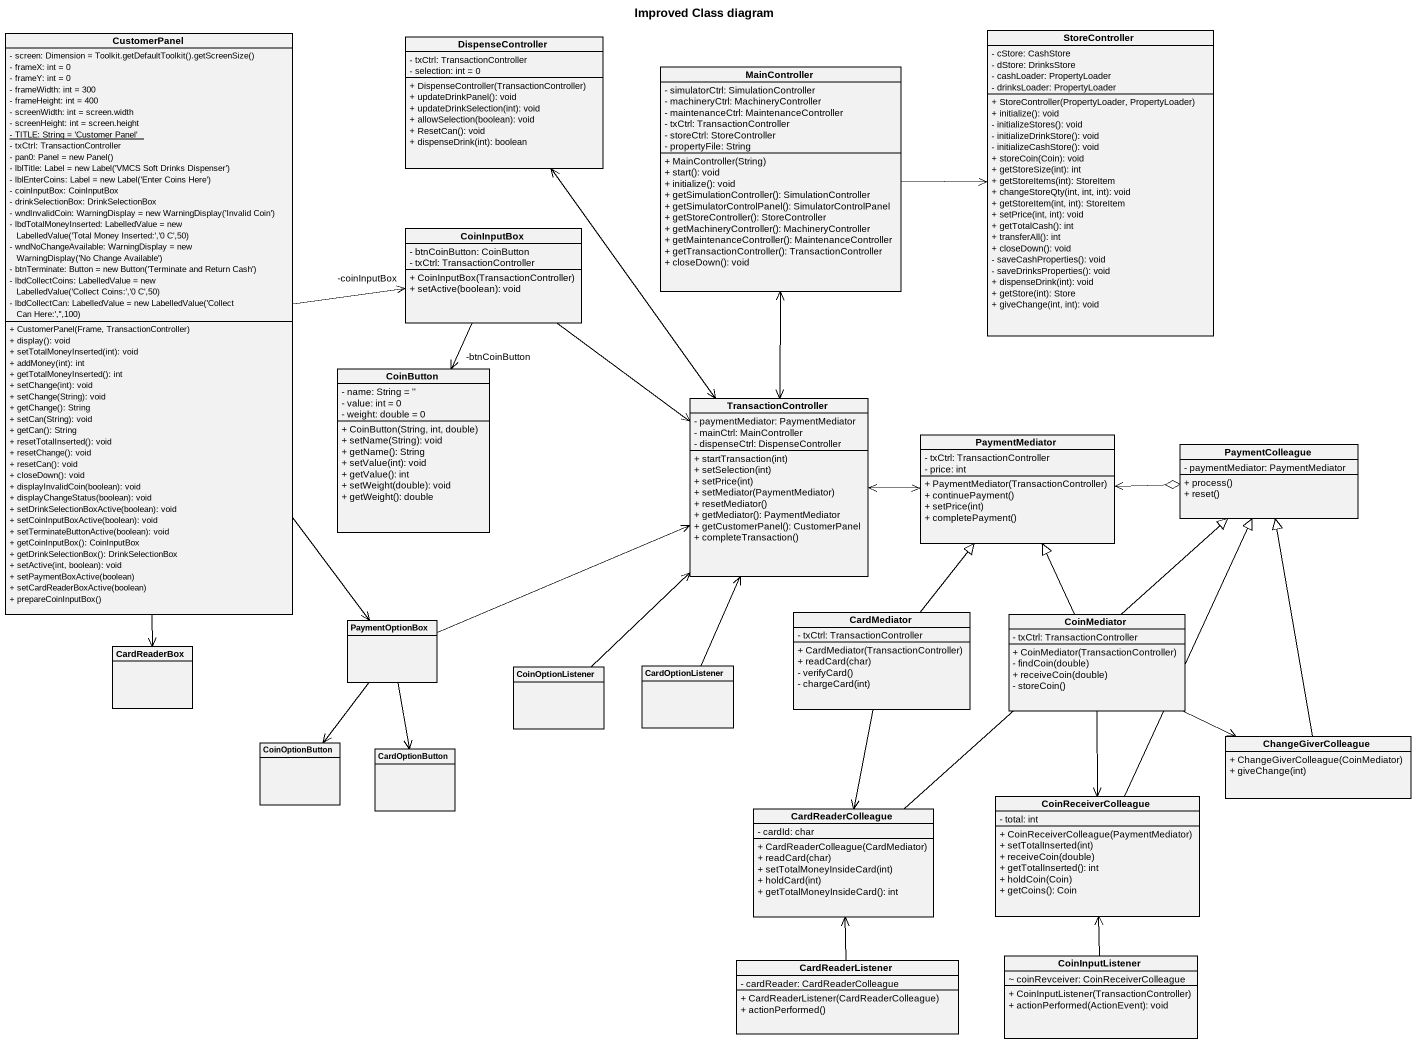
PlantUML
@startuml
title Improved Class diagram
hide circle
hide empty members
skinparam classAttributeIconSize 0
class CustomerPanel {
  {field} - screen: Dimension = Toolkit.getDefaultToolkit().getScreenSize()
  - frameX: int = 0
  - frameY: int = 0
  - frameWidth: int = 300
  - frameHeight: int = 400
  - screenWidth: int = screen.width
  - screenHeight: int = screen.height
  {static} - TITLE: String = 'Customer Panel'
  - txCtrl: TransactionController
  {field} - pan0: Panel = new Panel()
  {field} - lblTitle: Label = new Label('VMCS Soft Drinks Dispenser')
  {field} - lblEnterCoins: Label = new Label('Enter Coins Here')
  - coinInputBox: CoinInputBox
  - drinkSelectionBox: DrinkSelectionBox
  {field} - wndInvalidCoin: WarningDisplay = new WarningDisplay('Invalid Coin')
  {field} - lbdTotalMoneyInserted: LabelledValue = new LabelledValue('Total Money Inserted:','0 C',50)
  {field} - wndNoChangeAvailable: WarningDisplay = new WarningDisplay('No Change Available')
  {field} - btnTerminate: Button = new Button('Terminate and Return Cash')
  {field} - lbdCollectCoins: LabelledValue = new LabelledValue('Collect Coins:','0 C',50)
  {field} - lbdCollectCan: LabelledValue = new LabelledValue('Collect Can Here:','',100)
  + CustomerPanel(Frame, TransactionController)
  + display(): void
  + setTotalMoneyInserted(int): void
  + addMoney(int): int
  + getTotalMoneyInserted(): int
  + setChange(int): void
  + setChange(String): void
  + getChange(): String
  + setCan(String): void
  + getCan(): String
  + resetTotalInserted(): void
  + resetChange(): void
  + resetCan(): void
  + closeDown(): void
  + displayInvalidCoin(boolean): void
  + displayChangeStatus(boolean): void
  + setDrinkSelectionBoxActive(boolean): void
  + setCoinInputBoxActive(boolean): void
  + setTerminateButtonActive(boolean): void
  + getCoinInputBox(): CoinInputBox
  + getDrinkSelectionBox(): DrinkSelectionBox
  + setActive(int, boolean): void
  + setPaymentBoxActive(boolean)
  + setCardReaderBoxActive(boolean)
  + prepareCoinInputBox()
}
class DispenseController {
  - txCtrl: TransactionController
  - selection: int = 0
  + DispenseController(TransactionController)
  + updateDrinkPanel(): void
  + updateDrinkSelection(int): void
  + allowSelection(boolean): void
  + ResetCan(): void
  + dispenseDrink(int): boolean
}
class StoreController {
  - cStore: CashStore
  - dStore: DrinksStore
  - cashLoader: PropertyLoader
  - drinksLoader: PropertyLoader
  + StoreController(PropertyLoader, PropertyLoader)
  + initialize(): void
  - initializeStores(): void
  - initializeDrinkStore(): void
  - initializeCashStore(): void
  + storeCoin(Coin): void
  + getStoreSize(int): int
  + getStoreItems(int): StoreItem
  + changeStoreQty(int, int, int): void
  + getStoreItem(int, int): StoreItem
  + setPrice(int, int): void
  + getTotalCash(): int
  + transferAll(): int
  + closeDown(): void
  - saveCashProperties(): void
  - saveDrinksProperties(): void
  + dispenseDrink(int): void
  + getStore(int): Store
  + giveChange(int, int): void
}
class MainController {
  - simulatorCtrl: SimulationController
  - machineryCtrl: MachineryController
  - maintenanceCtrl: MaintenanceController
  - txCtrl: TransactionController
  - storeCtrl: StoreController
  - propertyFile: String
  + MainController(String)
  + start(): void
  + initialize(): void
  + getSimulationController(): SimulationController
  + getSimulatorControlPanel(): SimulatorControlPanel
  + getStoreController(): StoreController
  + getMachineryController(): MachineryController
  + getMaintenanceController(): MaintenanceController
  + getTransactionController(): TransactionController
  + closeDown(): void
}
class CoinInputBox {
  - btnCoinButton: CoinButton
  - txCtrl: TransactionController
  + CoinInputBox(TransactionController)
  + setActive(boolean): void
}
class CoinButton {
  - name: String = ''
  - value: int = 0
  - weight: double = 0
  + CoinButton(String, int, double)
  + setName(String): void
  + getName(): String
  + setValue(int): void
  + getValue(): int
  + setWeight(double): void
  + getWeight(): double
}
class TransactionController {
  - paymentMediator: PaymentMediator
  - mainCtrl: MainController
  - dispenseCtrl: DispenseController
  + startTransaction(int)
  + setSelection(int)
  + setPrice(int)
  + setMediator(PaymentMediator)
  + resetMediator()
  + getMediator(): PaymentMediator
  + getCustomerPanel(): CustomerPanel
  + completeTransaction()
}
class PaymentMediator {
  - txCtrl: TransactionController
  - price: int
  + PaymentMediator(TransactionController)
  + continuePayment()
  + setPrice(int)
  + completePayment()
}
class PaymentColleague {
  - paymentMediator: PaymentMediator
  + process()
  + reset()
}
class CardMediator {
  - txCtrl: TransactionController
  + CardMediator(TransactionController)
  + readCard(char)
  - verifyCard()
  - chargeCard(int)
}
class CardReaderBox
class PaymentOptionBox
class CoinMediator {
  - txCtrl: TransactionController
  + CoinMediator(TransactionController)
  - findCoin(double)
  + receiveCoin(double)
  - storeCoin()
}
class CoinOptionListener
class CardOptionListener
class CoinOptionButton
class CardOptionButton
class ChangeGiverColleague {
  + ChangeGiverColleague(CoinMediator)
  + giveChange(int)
}
class CardReaderColleague {
  - cardId: char
  + CardReaderColleague(CardMediator)
  + readCard(char)
  + setTotalMoneyInsideCard(int)
  + holdCard(int)
  + getTotalMoneyInsideCard(): int
}
class CoinReceiverColleague {
  - total: int
  + CoinReceiverColleague(PaymentMediator)
  + setTotalInserted(int)
  + receiveCoin(double)
  + getTotalInserted(): int
  + holdCoin(Coin)
  + getCoins(): Coin
}
class CardReaderListener {
  - cardReader: CardReaderColleague
  + CardReaderListener(CardReaderColleague)
  + actionPerformed()
}
class CoinInputListener {
  ~ coinRevceiver: CoinReceiverColleague
  + CoinInputListener(TransactionController)
  + actionPerformed(ActionEvent): void
}
CustomerPanel -right-> "-coinInputBox" CoinInputBox
CustomerPanel --> CardReaderBox
CustomerPanel --> PaymentOptionBox
DispenseController <--> TransactionController
MainController -right-> StoreController
MainController <--> TransactionController
CoinInputBox --> "-btnCoinButton" CoinButton
CoinInputBox --> TransactionController
PaymentMediator <-left-> TransactionController
PaymentMediator <-right-o PaymentColleague
CardMediator -up-|> PaymentMediator
CardMediator --> CardReaderColleague
PaymentOptionBox -right-> TransactionController
PaymentOptionBox --> CoinOptionButton
PaymentOptionBox --> CardOptionButton
CoinMediator -up-|> PaymentMediator
CoinMediator -right-> ChangeGiverColleague
CoinMediator --> CoinReceiverColleague
CoinOptionListener -up-> TransactionController
CardOptionListener -up-> TransactionController
ChangeGiverColleague -up-|> PaymentColleague
CardReaderColleague -up-|> PaymentColleague
CoinReceiverColleague -up-|> PaymentColleague
CardReaderListener -up-> CardReaderColleague
CoinInputListener -up-> CoinReceiverColleague
@enduml
